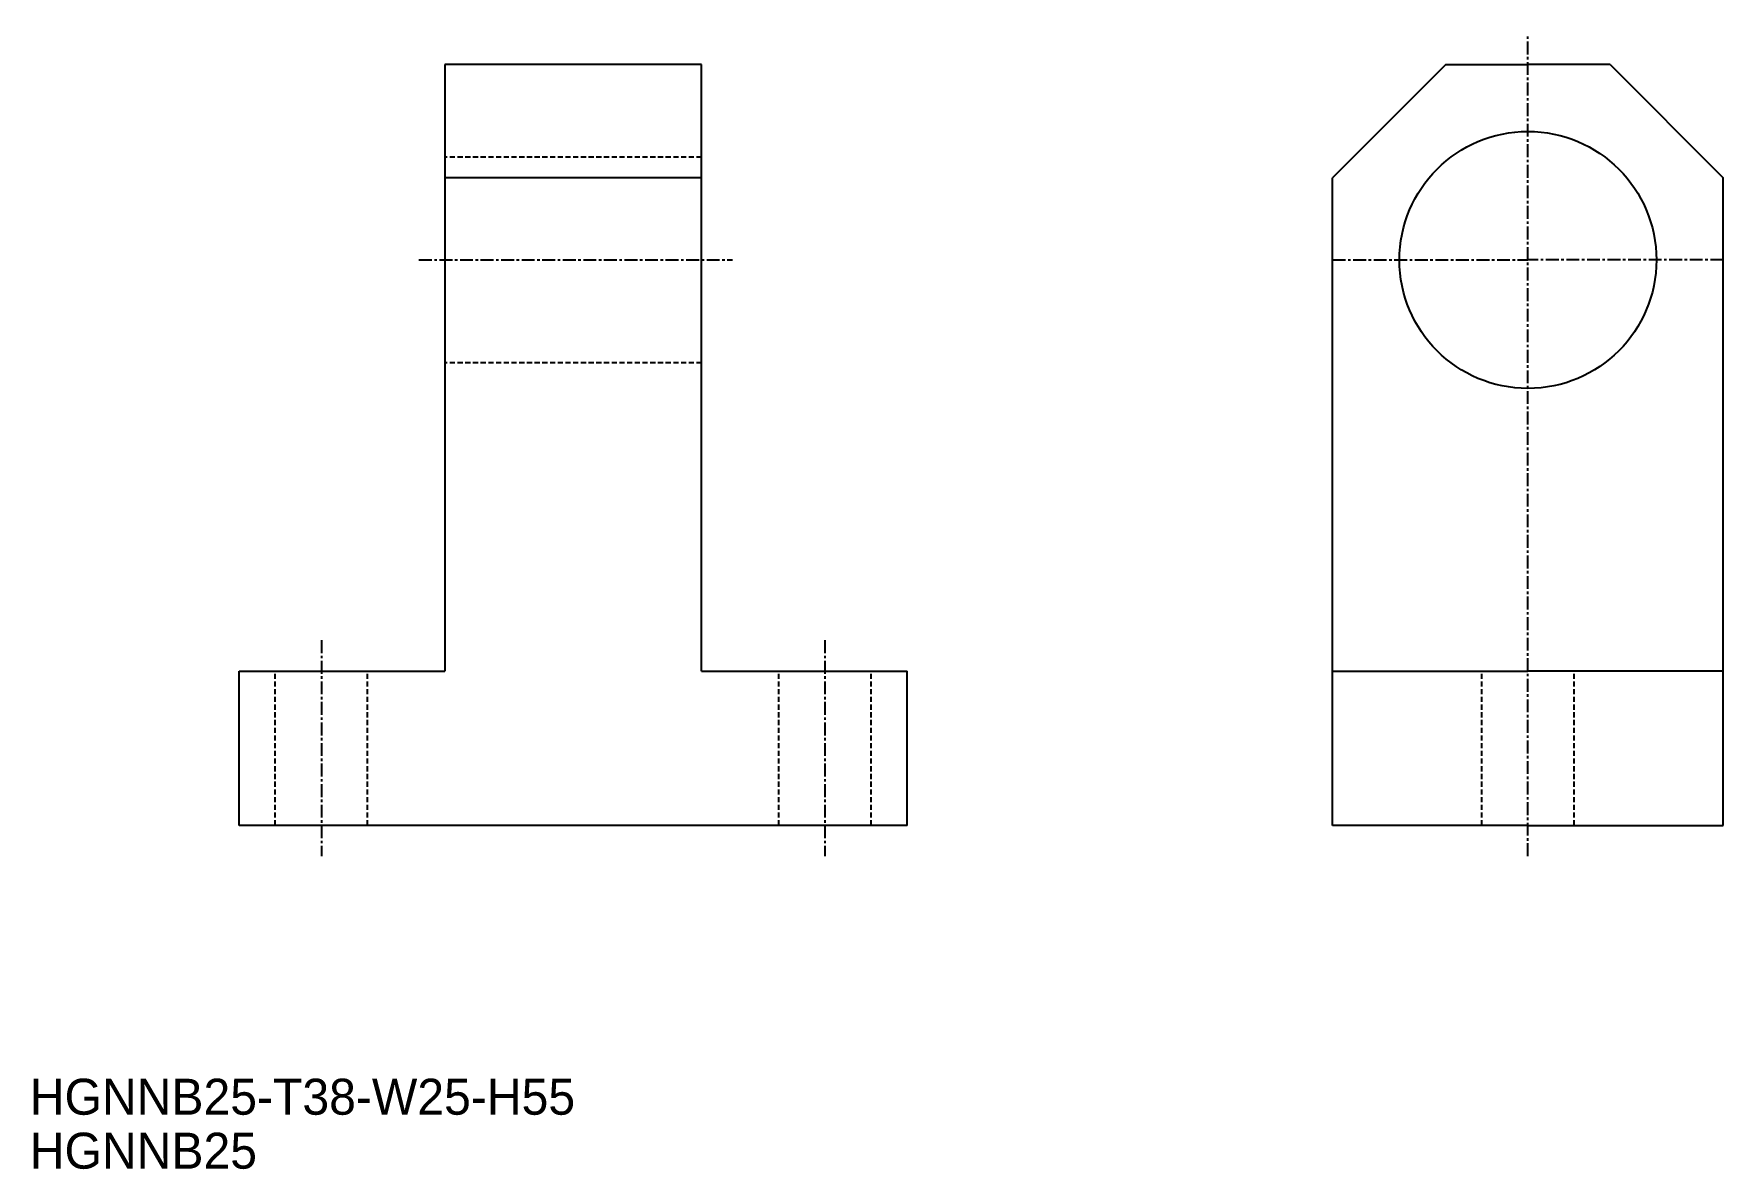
# Model space of a CAD drawing. Extents: x 1 to 165, y 1 to 111.
import ezdxf

# ---------------------------------------------------------------- set-up
doc = ezdxf.new("R2010")
doc.units = 0
doc.linetypes.add('CENTER', pattern=[2, 1.25, -0.25, 0.25, -0.25])
doc.linetypes.add('DASHED', pattern=[0.75, 0.5, -0.25])
doc.layers.get('0').update_dxf_attribs({"linetype": 'CONTINUOUS'})
doc.layers.add('CENTER', color=1, linetype='CENTER')

msp = doc.modelspace()

# ---------------------------------------------------------------- linework, layer by layer
at = {"color": 7, "linetype": 'CONTINUOUS'}
for p, q in [((40.82, 108.33), (40.82, 49.33)), ((65.82, 108.33), (40.82, 108.33)), ((65.82, 49.33), (65.82, 108.33)), ((138.22, 108.33), (127.22, 97.33)), ((138.22, 108.33), (146.22, 108.33)), ((154.22, 108.33), (146.22, 108.33)), ((154.22, 108.33), (165.22, 97.33)), ((65.82, 97.33), (40.82, 97.33)), ((127.22, 34.33), (127.22, 97.33)), ((165.22, 34.33), (165.22, 97.33)), ((20.82, 34.33), (20.82, 49.33)), ((20.82, 49.33), (40.82, 49.33)), ((65.82, 49.33), (85.82, 49.33)), ((85.82, 34.33), (85.82, 49.33)), ((127.22, 49.33), (146.22, 49.33)), ((165.22, 49.33), (146.22, 49.33)), ((85.82, 34.33), (20.82, 34.33)), ((146.22, 34.33), (127.22, 34.33)), ((146.22, 34.33), (165.22, 34.33))]:
    msp.add_line(p, q, dxfattribs=at)
at = {"color": 3, "linetype": 'DASHED'}
for p, q in [((65.82, 99.33), (40.82, 99.33)), ((65.82, 79.33), (40.82, 79.33)), ((24.32, 34.33), (24.32, 49.33)), ((33.32, 34.33), (33.32, 49.33)), ((73.32, 34.33), (73.32, 49.33)), ((82.32, 34.33), (82.32, 49.33)), ((141.72, 34.33), (141.72, 49.33)), ((150.72, 34.33), (150.72, 49.33))]:
    msp.add_line(p, q, dxfattribs=at)
at = {"color": 7, "linetype": 'CONTINUOUS'}
msp.add_circle((146.22, 89.33), 12.5, dxfattribs=at)
at = {"layer": 'CENTER', "color": 1, "linetype": 'CENTER'}
for p, q in [((146.22, 31.33), (146.22, 111.33)), ((38.32, 89.33), (68.82, 89.33)), ((127.22, 89.33), (146.22, 89.33)), ((165.22, 89.33), (146.22, 89.33)), ((28.82, 52.33), (28.82, 31.33)), ((77.82, 52.33), (77.82, 31.33))]:
    msp.add_line(p, q, dxfattribs=at)

# ---------------------------------------------------------------- texts
at = {"color": 7, "linetype": 'CONTINUOUS'}
for s, p in [('HGNNB25-T38-W25-H55', (0.45, 6.18)), ('HGNNB25', (0.45, 0.93))]:
    msp.add_text(s, height=3.5, dxfattribs=at).set_placement(p)

doc.saveas('drawing.dxf')
